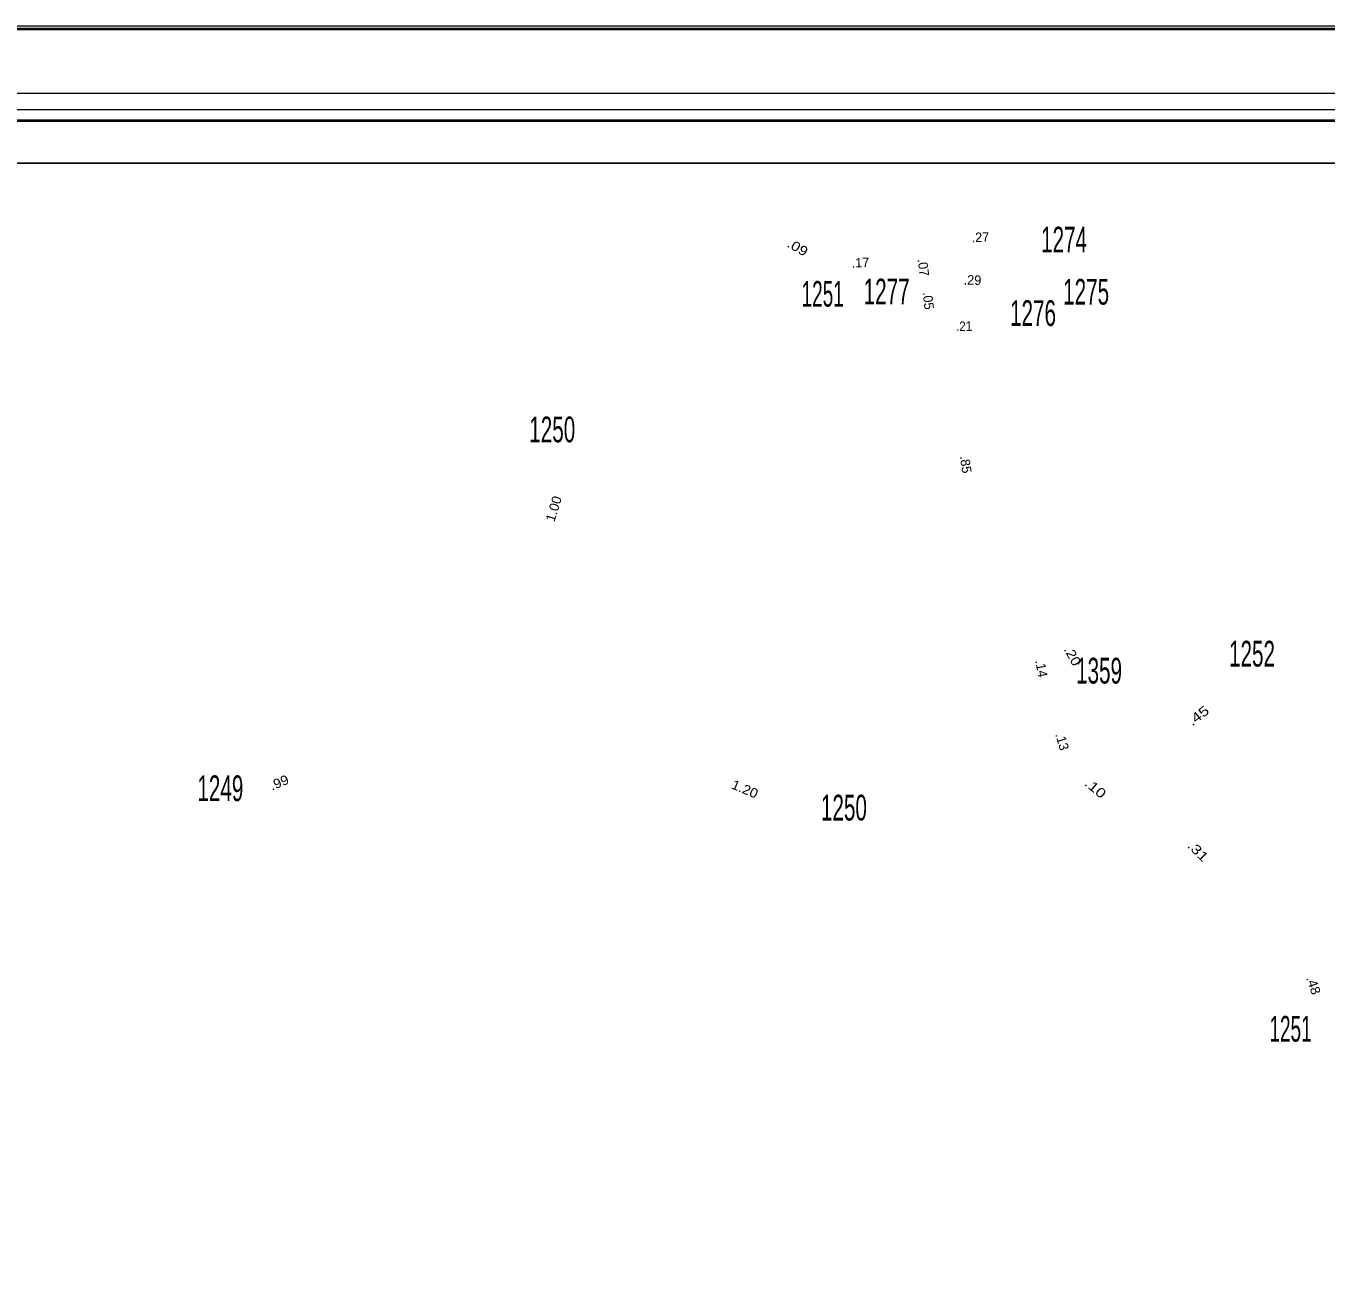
# Model space of a CAD drawing. Extents: x 833819 to 930735, y 260414 to 379173.
# Drawn here: x 881688 to 897436, y 364004 to 379173 of the extents above; entities that cross this region are included whole.
import ezdxf
from ezdxf.enums import TextEntityAlignment as Align

# ---------------------------------------------------------------- set-up
doc = ezdxf.new("R2010")
doc.units = 0
doc.header["$LTSCALE"] = 60
for name, color, linetype, lineweight in [('1', 7, 'Continuous', 25), ('20', 7, 'Continuous', 40), ('23', 7, 'Continuous', 25), ('40', 7, 'Continuous', 13), ('63', 7, 'Continuous', 25)]:
    doc.layers.add(name, color=color, linetype=linetype, lineweight=lineweight)

msp = doc.modelspace()

# ---------------------------------------------------------------- linework, layer by layer
at = {"layer": '1', "lineweight": 13}
msp.add_lwpolyline([(930735.16, 322775.48), (834104.51, 322775.48), (834104.51, 379172.52), (930735.16, 379172.52)], close=True, dxfattribs=at)
at = {"layer": '20'}
for points in [[(834139.52, 379137.52), (930700.16, 379137.52), (930700.16, 322810.48), (834139.52, 322810.48)], [(837327.37, 378028.56), (929774.65, 378028.56), (929774.65, 323902.19), (837327.37, 323902.19)]]:
    msp.add_lwpolyline(points, close=True, dxfattribs=at)
at = {"layer": '20', "lineweight": 13}
msp.add_lwpolyline([(837018.18, 378354.02), (837018.18, 323592.91), (837196.73, 323771.59), (837196.73, 378159.19), (929905.26, 378159.19), (929905.26, 323771.59), (837196.73, 323771.59), (837018.18, 323592.91), (930083.84, 323592.91), (930083.84, 378354.02)], close=True, dxfattribs=at)
at = {"layer": '63'}
msp.add_lwpolyline([(913402.71, 377510.15), (837845.75, 377510.15), (837845.75, 324420.69), (913402.71, 324420.69)], close=True, dxfattribs=at)

# ---------------------------------------------------------------- texts
at = {"layer": '23'}
for s, width, p in [('1274', 0.6, (894263, 376428.68)), ('1251', 0.55, (891339.01, 375771.77)), ('1277', 0.6, (892113.38, 375799.74)), ('1275', 0.6, (894529.87, 375796.85)), ('1276', 0.6, (893886.87, 375538.41)), ('1250', 0.6, (888062.84, 374128.85)), ('1252', 0.6, (896539.64, 371411.73)), ('1359', 0.6, (894686.91, 371205.9)), ('1249', 0.6, (884042.4, 369781.49)), ('1250', 0.6, (891596.15, 369546.67)), ('1251', 0.55, (897006.54, 366867.42))]:
    msp.add_text(s, height=312, dxfattribs=dict(at, width=width)).set_placement(p, align=Align.CENTER)
at = {"layer": '40'}
for s, rotation, width, p in [('.09', 329.845, 1.2, (891007.11, 376440.31)), ('.21', 0.346, 0.9, (893052.39, 375478.51)), ('1.00', 72.856, 1.05, (888134.7, 373306.08)), ('.20', 298.896, 1.15, (894315.16, 371513.83)), ('.45', 38.432, 1.3, (895924.58, 370770.82)), ('.99', 22.983, 1.1, (884777.04, 369954.14)), ('1.20', 337.204, 1.1, (890374.28, 369874.92)), ('.10', 320.091, 1.3, (894606.11, 369893.18)), ('.31', 314.74, 1.3, (895845.51, 369134.37)), ('.48', 288.796, 1.05, (897230.6, 367531.65))]:
    msp.add_text(s, height=115, rotation=rotation, dxfattribs=dict(at, width=width)).set_placement(p, align=Align.CENTER)
for s, rotation, p in [('.27', 2.078, (893252, 376555.86)), ('.17', 1.949, (891798.57, 376248.3)), ('.07', 277.729, (892502.03, 376239.48)), ('.29', 358.447, (893152.32, 376038.01)), ('.05', 276.458, (892561.73, 375837.85)), ('.85', 278.167, (893015.69, 373852.46)), ('.14', 280.884, (893933.4, 371377.08)), ('.13', 286.33, (894185.16, 370487.17))]:
    msp.add_text(s, height=115, rotation=rotation, dxfattribs=at).set_placement(p, align=Align.CENTER)

doc.saveas('drawing.dxf')
